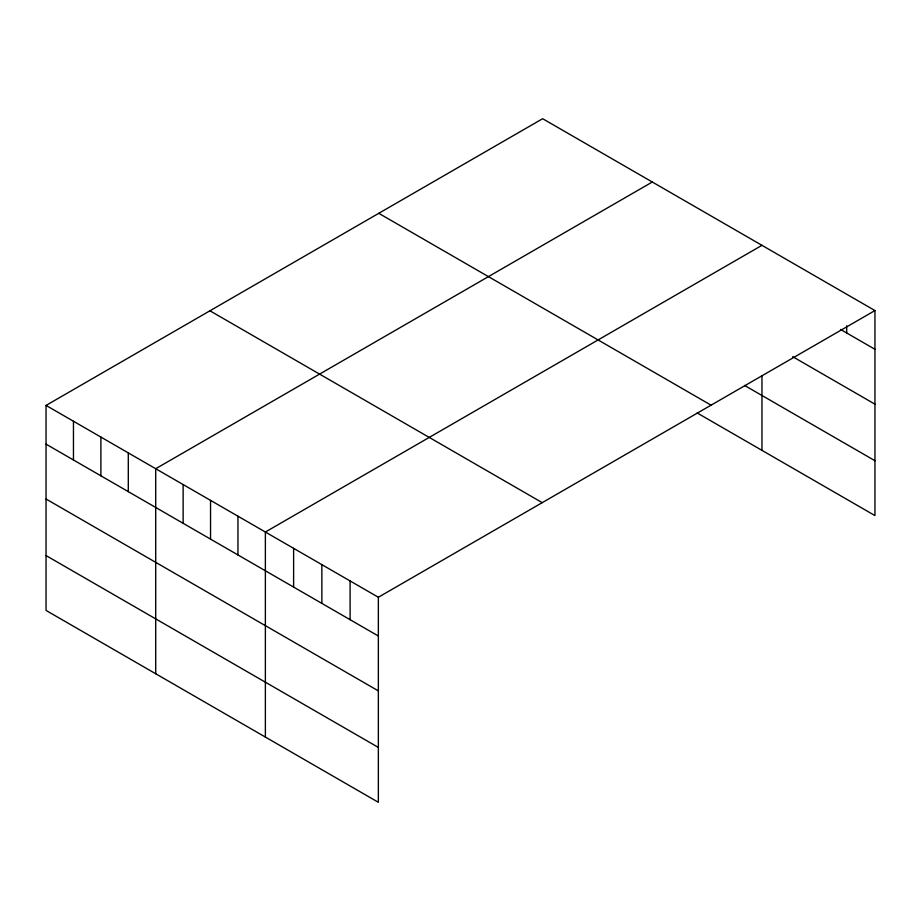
<?xml version="1.0" encoding="UTF-8"?>
<svg xmlns="http://www.w3.org/2000/svg" width="921" height="921" viewBox="0 0 921 921"><rect width="100%" height="100%" fill="white"/><g stroke="black" fill="none" stroke-linecap="round" stroke-linejoin="round"><path stroke-width="1.38" d="M46.05 405.413L378.358 597.257L378.358 802.295L46.05 610.439L46.05 405.413L542.642 118.705L874.95 310.561L874.95 515.587L697.162 412.953M652.31 182.013L155.707 468.72L155.707 673.758M761.966 245.32L265.375 532.027L265.375 737.065M378.358 597.257L874.95 310.561M840.562 329.442L874.95 349.301M792.67 356.669L874.95 404.181M744.525 385.415L874.95 460.719M378.773 213.315L711.07 405.171M209.93 310.791L542.227 502.647M46.05 444.152L378.358 636.008M46.05 499.032L378.358 690.877M46.05 555.57L378.358 747.426M846.698 325.815L846.698 332.988M761.966 375.699L761.966 450.357M350.107 580.955L350.107 619.695M321.866 564.642L321.866 603.393M293.615 548.34L293.615 587.08M237.952 516.209L237.952 554.949M210.541 500.379L210.541 539.119M183.129 484.55L183.129 523.289M128.295 452.89L128.295 491.63M100.884 437.061L100.884 475.812M73.461 421.231L73.461 459.982"/></g></svg>
